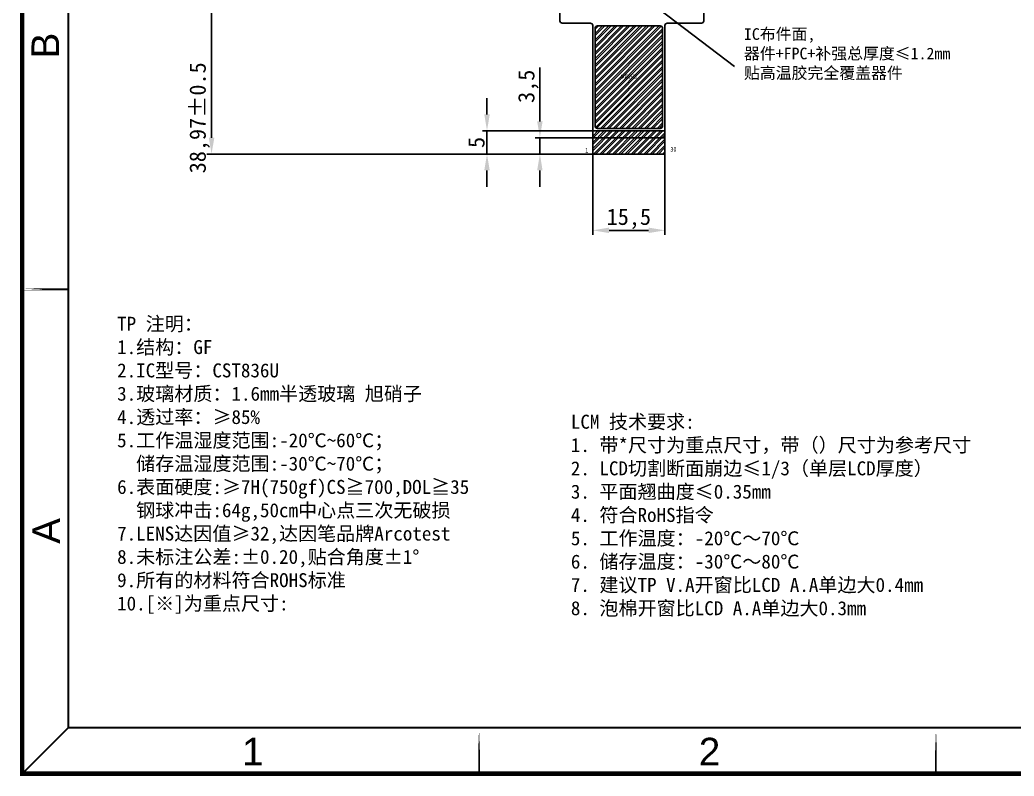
# Model space of a CAD drawing. Header units: millimetres. Extents: x 6107 to 6696, y -7540 to -7123.
# Drawn here: x 6107.3 to 6320.6, y -7539.6 to -7377.4 of the extents above; entities that cross this region are included whole.
import ezdxf

# ---------------------------------------------------------------- set-up
doc = ezdxf.new("R2010")
doc.units = ezdxf.units.MM
doc.header["$LTSCALE"] = 32.67
doc.header["$PDMODE"] = 3
doc.header["$PDSIZE"] = 0.3125
doc.layers.get('0').update_dxf_attribs({"linetype": 'CONTINUOUS'})
doc.layers.get('Defpoints').update_dxf_attribs({"linetype": 'CONTINUOUS'})
for name, color, linetype in [('DIM', 3, 'CONTINUOUS'), ('ITO', 3, 'CONTINUOUS'), ('鑫视界图框', 3, 'CONTINUOUS')]:
    doc.layers.add(name, color=color, linetype=linetype)
doc.styles.add('Arial', font='arial.ttf', dxfattribs={"height": 3})
doc.styles.add('NOTE', font='ROMANS.shx', dxfattribs={"width": 0.8, "bigfont": 'EXTFONT.shx'})
doc.styles.get("Standard").update_dxf_attribs({"font": 'txt', "width": 0.8})
doc.styles.add('黑体', font='simhei.ttf')
doc.dimstyles.new('HJ', dxfattribs={"dimtxt": 3.5, "dimasz": 3.5, "dimexe": 1, "dimexo": 0.625, "dimgap": 0.5, "dimtad": 1, "dimtxsty": '黑体', "dimcen": 3.5, "dimclrd": 4, "dimclre": 4, "dimclrt": 4, "dimadec": 0, "dimazin": 0, "dimtfac": 1, "dimtmove": 0, "dimatfit": 3, "dimfxl": 1, "dimarcsym": 0})
doc.dimstyles.new('STANDARD$7', dxfattribs={"dimtxt": 1.5, "dimasz": 1.25, "dimexe": 0.25, "dimexo": 0.25, "dimgap": 0.25, "dimtad": 0, "dimzin": 0, "dimdsep": 46, "dimtxsty": 'NOTE', "dimcen": 0.5, "dimclrd": 256, "dimclre": 5, "dimclrt": 256, "dimazin": 0, "dimtfac": 1, "dimtmove": 0, "dimatfit": 1, "dimfxl": 1, "dimtolj": 1, "dimtzin": 0, "dimarcsym": 0})

# ---------------------------------------------------------------- blocks, each defined once
blk = doc.blocks.new('*D56')
at = {"color": 4, "lineweight": -2, "transparency": 16777216}
for p, q in [((6215.62, -7367.2), (6147.41, -7367.2)), ((6148.41, -7402.66), (6148.41, -7370.7)), ((6231.87, -7406.16), (6147.41, -7406.16))]:
    blk.add_line(p, q, dxfattribs=at)
at = {"color": 4, "transparency": 16777216}
for points in [[(6147.83, -7370.7), (6149, -7370.7), (6148.41, -7367.2)], [(6147.83, -7402.66), (6149, -7402.66), (6148.41, -7406.16)]]:
    blk.add_solid(points, dxfattribs=at)
at = {"layer": 'Defpoints', "color": 0, "transparency": 16777216}
for p in [(6148.41, -7367.2), (6216.25, -7367.2), (6232.5, -7406.16)]:
    blk.add_point(p, dxfattribs=at)
at = {"color": 4, "transparency": 16777216, "insert": (6145.87, -7398.38), "char_height": 3.5, "attachment_point": 5, "rotation": 90, "style": '黑体'}
blk.add_mtext('38,97%%P0.5', dxfattribs=at)
blk = doc.blocks.new('*D47')
at = {"layer": 'Defpoints', "color": 0, "transparency": 16777216}
for p in [(6218.87, -7402.66), (6232.35, -7402.66), (6233.9, -7406.16)]:
    blk.add_point(p, dxfattribs=at)
at = {"layer": 'ITO', "color": 4, "lineweight": -2, "transparency": 16777216}
for p, q in [((6218.87, -7399.16), (6218.87, -7387.59)), ((6231.72, -7402.66), (6217.87, -7402.66)), ((6218.87, -7406.16), (6218.87, -7402.66)), ((6233.27, -7406.16), (6217.87, -7406.16)), ((6218.87, -7409.66), (6218.87, -7413.16))]:
    blk.add_line(p, q, dxfattribs=at)
at = {"layer": 'ITO', "color": 4, "transparency": 16777216}
for points in [[(6218.29, -7399.16), (6219.45, -7399.16), (6218.87, -7402.66)], [(6218.29, -7409.66), (6219.45, -7409.66), (6218.87, -7406.16)]]:
    blk.add_solid(points, dxfattribs=at)
at = {"layer": 'ITO', "color": 4, "transparency": 16777216, "insert": (6216.4, -7391.62), "char_height": 3.5, "attachment_point": 5, "rotation": 90, "style": '黑体'}
blk.add_mtext('3,5', dxfattribs=at)
blk = doc.blocks.new('*D48')
at = {"layer": 'Defpoints', "color": 0, "transparency": 16777216}
for p in [(6207.52, -7401.16), (6231.24, -7401.16), (6231.24, -7406.16)]:
    blk.add_point(p, dxfattribs=at)
at = {"layer": 'ITO', "color": 4, "lineweight": -2, "transparency": 16777216}
for p, q in [((6207.52, -7397.66), (6207.52, -7394.16)), ((6230.62, -7401.16), (6206.52, -7401.16)), ((6207.52, -7406.16), (6207.52, -7401.16)), ((6230.62, -7406.16), (6206.52, -7406.16)), ((6207.52, -7409.66), (6207.52, -7413.16))]:
    blk.add_line(p, q, dxfattribs=at)
at = {"layer": 'ITO', "color": 4, "transparency": 16777216}
for points in [[(6206.94, -7397.66), (6208.11, -7397.66), (6207.52, -7401.16)], [(6206.94, -7409.66), (6208.11, -7409.66), (6207.52, -7406.16)]]:
    blk.add_solid(points, dxfattribs=at)
at = {"layer": 'ITO', "color": 4, "transparency": 16777216, "insert": (6205.27, -7403.66), "char_height": 3.5, "attachment_point": 5, "rotation": 90, "style": '黑体'}
blk.add_mtext('5', dxfattribs=at)
blk = doc.blocks.new('*D49')
at = {"layer": 'Defpoints', "color": 0, "transparency": 16777216}
for p in [(6230.21, -7404.92), (6245.71, -7404.92), (6245.71, -7422.52)]:
    blk.add_point(p, dxfattribs=at)
at = {"layer": 'ITO', "color": 4, "lineweight": -2, "transparency": 16777216}
for p, q in [((6230.21, -7405.55), (6230.21, -7423.52)), ((6245.71, -7405.55), (6245.71, -7423.52)), ((6233.71, -7422.52), (6242.21, -7422.52))]:
    blk.add_line(p, q, dxfattribs=at)
at = {"layer": 'ITO', "color": 4, "transparency": 16777216}
for points in [[(6233.71, -7421.94), (6233.71, -7423.11), (6230.21, -7422.52)], [(6242.21, -7421.94), (6242.21, -7423.11), (6245.71, -7422.52)]]:
    blk.add_solid(points, dxfattribs=at)
at = {"layer": 'ITO', "color": 4, "transparency": 16777216, "insert": (6237.96, -7420.06), "char_height": 3.5, "attachment_point": 5, "style": '黑体'}
blk.add_mtext('15,5', dxfattribs=at)

msp = doc.modelspace()

# ---------------------------------------------------------------- hatches: boundary and pattern name
at = {"layer": 'ITO', "true_color": 0xffffff}
h = msp.add_hatch(dxfattribs=at)
h.set_pattern_fill('ANSI32', scale=0.1)
h.set_pattern_definition([(45, (67.2086, 45.1293), (-0.67351921, 0.67351921), []), (45, (67.6576, 45.1293), (-0.67351921, 0.67351921), [])])
h.paths.add_polyline_path([(6245.211, -7379.164, 0.4142136), (6244.711, -7378.664), (6231.211, -7378.664, 0.4142136), (6230.711, -7379.164), (6230.711, -7400.164, 0.4142136), (6231.211, -7400.664), (6244.711, -7400.664, 0.4142136), (6245.211, -7400.164)])
h.paths.add_polyline_path([(6235.882, -7390.477), (6239.943, -7390.477), (6239.943, -7388.933), (6235.882, -7388.933)], flags=24)
at = {"layer": 'ITO'}
h = msp.add_hatch(dxfattribs=at)
h.set_pattern_fill('ANSI32', color=30, scale=0.1)
h.set_pattern_definition([(45, (113.4258, 22.6993), (-0.67351921, 0.67351921), []), (45, (113.8748, 22.6993), (-0.67351921, 0.67351921), [])])
h.paths.add_polyline_path([(6245.511, -7406.164, 0.4142136), (6245.711, -7405.964), (6245.711, -7401.164), (6230.211, -7401.164), (6230.211, -7405.964, 0.4142136), (6230.411, -7406.164)])

# ---------------------------------------------------------------- linework, layer by layer
at = {"layer": 'ITO', "color": 30}
for p, q in [((6230.211, -7401.164), (6245.711, -7401.164)), ((6230.211, -7402.664), (6245.711, -7402.664))]:
    msp.add_line(p, q, dxfattribs=at)
msp.add_lwpolyline([(6223.172, -7366.132), (6223.172, -7377.572, 0.4142136), (6223.672, -7378.072), (6229.711, -7378.072, -0.4142136), (6230.211, -7378.572), (6230.211, -7405.964, 0.4142136), (6230.411, -7406.164), (6245.511, -7406.164, 0.4142136), (6245.711, -7405.964), (6245.711, -7378.572, -0.4142136), (6246.211, -7378.072), (6253.546, -7378.072, 0.4142136), (6254.046, -7377.572), (6254.046, -7366.132, 0.4142136), (6253.546, -7365.632), (6250.568, -7365.632)], format="xyb", dxfattribs=at)
at = {"layer": 'ITO', "color": 7, "true_color": 0xffffff}
msp.add_lwpolyline([(6231.211, -7400.664), (6244.711, -7400.664, 0.4142136), (6245.211, -7400.164), (6245.211, -7379.164, 0.4142136), (6244.711, -7378.664), (6231.211, -7378.664, 0.4142136), (6230.711, -7379.164), (6230.711, -7400.164, 0.4142136)], format="xyb", close=True, dxfattribs=at)
at = {"layer": 'ITO', "color": 7, "true_color": 0xffffff, "const_width": 0.1}
msp.add_lwpolyline([(6230.211, -7402.664), (6245.711, -7402.664)], dxfattribs=at)
at = {"layer": '鑫视界图框', "color": 3}
for points, const_width in [([(6695.833, -7539.118), (6107.773, -7539.118), (6107.773, -7123.318), (6695.833, -7123.318)], 0.99), ([(6685.933, -7529.218), (6117.673, -7529.218), (6117.673, -7133.218), (6685.933, -7133.218)], 0.396), ([(6107.773, -7435.168), (6117.574, -7435.168), (6117.574, -7435.168), (6107.773, -7435.168)], 0.396), ([(6205.831, -7529.229), (6205.831, -7529.229), (6205.831, -7539.03), (6205.831, -7539.03)], 0.396), ([(6303.841, -7529.229), (6303.841, -7529.229), (6303.841, -7539.03), (6303.841, -7539.03)], 0.396)]:
    msp.add_lwpolyline(points, close=True, dxfattribs=dict(at, const_width=const_width))
at = {"layer": '鑫视界图框', "color": 3, "const_width": 0.396}
msp.add_lwpolyline([(6117.673, -7529.218), (6107.773, -7539.118)], dxfattribs=at)

# ---------------------------------------------------------------- texts
at = {"attachment_point": 1}
for s, insert, char_height, width, style in [('{\\fSimHei|b0|i0|c0|p49;\\C4;IC\\fSimHei|b0|i0|c134|p49;布件面\\fSimHei|b0|i0|c0|p49;,\\P\\fSimHei|b0|i0|c134|p49;器件\\fSimHei|b0|i0|c0|p49;+FPC+\\fSimHei|b0|i0|c134|p49;补强总厚度\\fSimHei|b0|i0|c0|p49;≤\\fSimHei|b0|i0|c134|p49;1.2\\fSimHei|b0|i0|c0|p49;mm\\fSimHei|b0|i0|c134|p49;\\C1;\\P\\C4;贴高温胶完全覆盖器件}', (6262.66, -7379.161), 2.5, 51.05919, 'Arial'), ('{\\fSimHei|b0|i0|c0|p49;\\C4;IC\\fSimHei|b0|i0|c134|p49;布件面\\fSimHei|b0|i0|c0|p49;,\\P\\fSimHei|b0|i0|c134|p49;器件\\fSimHei|b0|i0|c0|p49;+FPC+\\fSimHei|b0|i0|c134|p49;补强总厚度\\fSimHei|b0|i0|c0|p49;≤\\fSimHei|b0|i0|c134|p49;1.2\\fSimHei|b0|i0|c0|p49;mm\\fSimHei|b0|i0|c134|p49;\\C1;\\P\\C4;贴高温胶完全覆盖器件}', (6262.66, -7379.161), 2.5, 51.05919, 'Arial'), ('{\\C4;TP 注明：\\P1.结构：\\C1;GF\\P\\C4;2.IC型号：\\C1;CST836U\\P\\C4;3.玻璃材质：1.6mm半透玻璃 \\C1;旭硝子\\C4;\\P4.透过率：≥85%\\P5.工作温湿度范围:-20℃~60℃；\\P  储存温湿度范围:-30℃~70℃；\\P6.表面硬度:≥7H(750gf)CS≧700,DOL≧35\\P  钢球冲击:64g,50cm中心点三次无破损\\P7.LENS达因值≥32,达因笔品牌Arcotest\\P8.未标注公差:±0.20,\\C1;贴合角度±1°\\P\\C4;9.所有的材料符合ROHS标准\\P10.\\A1;\\C1;[\\A0;\\fSimSun|b0|i0|c134|p2;※\\A1;\\fSimHei|b0|i0|c134|p49;]\\A0;\\C4;为重点尺寸:}', (6128.149, -7441.065), 3, 239.97622, '黑体'), ('{\\C0;LCM 技术要求:\\P1. 带*尺寸为重点尺寸，带（）尺寸为参考尺寸\\P2. LCD切割断面崩边≤1/3（单层LCD厚度）\\P3. 平面翘曲度≤0.35mm\\P4. 符合RoHS指令\\P5. 工作温度：-20℃～70℃ \\P6. 储存温度：-30℃～80℃\\P7. 建议TP V.A开窗比LCD A.A单边大0.4mm\\P8. 泡棉开窗比LCD A.A单边大0.3mm}', (6225.518, -7462.079), 3, 239.97622, '黑体')]:
    msp.add_mtext(s, dxfattribs=dict(at, insert=insert, char_height=char_height, width=width, style=style))
at = {"color": 2, "lineweight": -3, "insert": (6236.124, -7389.174), "char_height": 0.8, "width": 4.50133, "attachment_point": 1}
msp.add_mtext('{\\fSimSun|b0|i0|c134|p2;\\C1;单层开窗}', dxfattribs=at)
at = {"insert": (6246.88, -7404.637), "char_height": 1, "width": 3.04061, "attachment_point": 1}
msp.add_mtext('{\\C1;30}', dxfattribs=at)
at = {"layer": 'DIM', "color": 1, "insert": (6228.589, -7404.828), "char_height": 1, "width": 0.89492, "attachment_point": 1}
msp.add_mtext('1', dxfattribs=at)
at = {"layer": '鑫视界图框', "color": 3, "char_height": 5.94, "width": 25.22711, "attachment_point": 1, "rotation": 90, "style": '黑体'}
for s, insert in [('{\\fArial|b0|i0|c0|p34;B}', (6109.766, -7385.653)), ('{\\fArial|b0|i0|c0|p34;A}', (6109.968, -7489.78))]:
    msp.add_mtext(s, dxfattribs=dict(at, insert=insert))
at = {"layer": '鑫视界图框', "color": 3, "char_height": 5.94, "width": 2.49821, "attachment_point": 1, "style": '黑体'}
for s, insert in [('{\\fArial|b0|i0|c0|p34;1}', (6154.958, -7531.392)), ('{\\fArial|b0|i0|c0|p34;2}', (6252.968, -7531.392))]:
    msp.add_mtext(s, dxfattribs=dict(at, insert=insert))

# ---------------------------------------------------------------- dimensions: what is measured, and where the dimension line sits
at = {"color": 1}
dim = msp.add_linear_dim(base=(6148.413, -7367.197), p1=(6232.499, -7406.164), p2=(6216.248, -7367.197), angle=90, text='<>%%P0.5', dimstyle='HJ', dxfattribs=at)
dim.commit()
dim.dimension.update_dxf_attribs({"geometry": '*D56', "text_midpoint": (6148.413, -7398.382), "dimtype": 160})
at = {"layer": 'ITO', "color": 30}
for base, p1, p2, picture, middle in [((6218.868, -7402.664), (6233.896, -7406.164), (6232.349, -7402.664), '*D47', (6216.402, -7391.625)), ((6207.524, -7401.164), (6231.244, -7406.164), (6231.244, -7401.164), '*D48', (6205.274, -7403.664))]:
    dim = msp.add_linear_dim(base=base, p1=p1, p2=p2, angle=90, dimstyle='HJ', override={"dimfxl": 0.2}, dxfattribs=at)
    dim.commit()
    dim.dimension.update_dxf_attribs({"geometry": picture, "text_midpoint": middle})
dim = msp.add_linear_dim(base=(6245.711, -7422.522), p1=(6230.211, -7404.924), p2=(6245.711, -7404.924), dimstyle='HJ', override={"dimfxl": 0.2}, dxfattribs=at)
dim.commit()
dim.dimension.update_dxf_attribs({"geometry": '*D49', "text_midpoint": (6237.961, -7420.056)})

# ---------------------------------------------------------------- leaders
at = {"color": 4}
msp.add_leader([(6239.154, -7371.003), (6260.638, -7387.356)], dimstyle='STANDARD$7', override={"dimtxt": 3.5, "dimasz": 2, "dimexe": 5.346, "dimexo": 1.85625, "dimgap": 0.09, "dimtih": 1, "dimtoh": 1, "dimdec": 4, "dimtxsty": 'Standard', "dimcen": 2.673, "dimclrd": 0, "dimclre": 0, "dimclrt": 0, "dimadec": 0, "dimtp": 0.0001, "dimtm": 0.0001, "dimtdec": 4, "dimtofl": 0, "dimatfit": 3}, dxfattribs=at)
msp.add_leader([(6239.154, -7371.003), (6260.638, -7387.356)], dimstyle='STANDARD$7', override={"dimtxt": 3.5, "dimasz": 2, "dimexe": 5.346, "dimexo": 1.85625, "dimgap": 0.09, "dimtih": 1, "dimtoh": 1, "dimdec": 4, "dimtxsty": 'Standard', "dimcen": 2.673, "dimclrd": 0, "dimclre": 0, "dimclrt": 0, "dimadec": 0, "dimtp": 0.0001, "dimtm": 0.0001, "dimtdec": 4, "dimtofl": 0, "dimatfit": 3}, dxfattribs=at)

doc.saveas('drawing.dxf')
